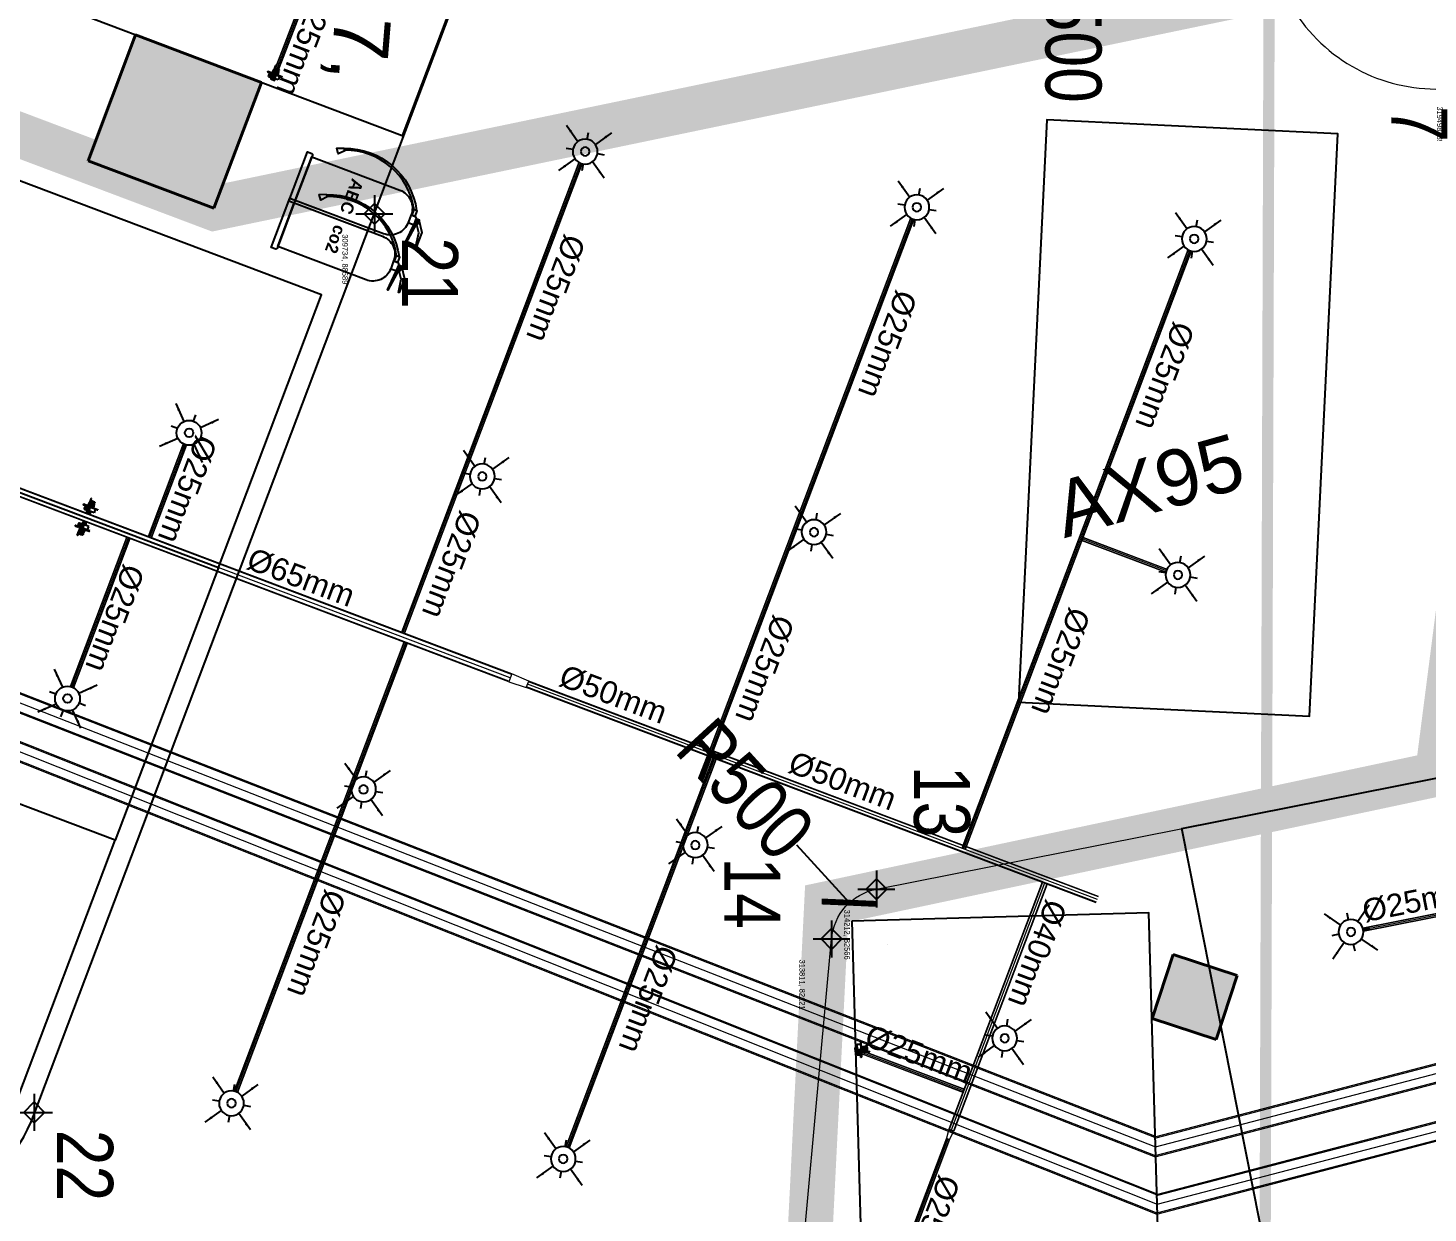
# Model space of a CAD drawing. Header units: inches. Extents: x 257070 to 799932, y -17980 to 269260.
# Drawn here: x 306645 to 319131, y 79677 to 90245 of the extents above; entities that cross this region are included whole.
import ezdxf

# ---------------------------------------------------------------- set-up
doc = ezdxf.new("R2010")
doc.units = ezdxf.units.IN
doc.header["$MEASUREMENT"] = 0
doc.header["$PDMODE"] = 99
doc.header["$PDSIZE"] = 100
doc.linetypes.add('Basement 1floor plan$0$CENTERX2', pattern=[4, 2.5, -0.5, 0.5, -0.5])
doc.layers.add('0-AES-F-HYDRANT PIPE', color=7, linetype='Continuous', lineweight=15, true_color=0xf57247)
for name, color, linetype in [('0-AES-F-SPRINKLER', 10, 'Continuous'), ('0-F-AES-FIRE EXTINGUISHER', 1, 'Continuous'), ('basement-1 r.c.c.$0$DSP_R.C.C.', 1, 'Continuous'), ('basement-1 r.c.c.$0$DSP_R.C.C. HATCH', 253, 'Continuous'), ('basement1_AP$0$A-_ROAD----_E-_-', 2, 'Continuous'), ('DSP_PARKING', 8, 'Continuous'), ('DSP_TREE CO-ORDINATES', 206, 'Continuous'), ('RETAIL', 40, 'Continuous')]:
    doc.layers.add(name, color=color, linetype=linetype)
for name, color, linetype, lineweight in [('0-AES-F-SPRINKLER PIPE', 10, 'Continuous', 15), ('07--DIM-2', 2, 'Continuous', 25), ('E--CONCRETE-4', 4, 'Continuous', 40), ('E--CONCRETE-SHADE', 253, 'Continuous', 20), ('M--TILING-2', 252, 'Continuous', 18)]:
    doc.layers.add(name, color=color, linetype=linetype, lineweight=lineweight)
doc.layers.add('CORE - I', color=7, linetype='Continuous', true_color=0xffa824)
doc.layers.add('CORE -E', color=7, linetype='Continuous', true_color=0x642d8b)
doc.styles.add('CG', font='GOTHICB.TTF')
doc.styles.get("Standard").update_dxf_attribs({"font": 'arial.ttf'})
doc.styles.add('TEXT style 175', font='GOTHIC.TTF')
doc.styles.add('TEXT style 200', font='ARIALN.TTF')
doc.styles.add('TEXT style 75', font='ARIALN.TTF')
doc.dimstyles.new('75', dxfattribs={"dimscale": 1.5, "dimtxt": 200, "dimasz": 113, "dimexe": 113, "dimexo": 0, "dimgap": 25, "dimtad": 0, "dimdec": 0, "dimrnd": 5, "dimzin": 0, "dimdsep": 46, "dimtxsty": 'TEXT style 75', "dimblk": 'ARCHTICK', "dimcen": 0.09, "dimdle": 113, "dimclrd": 8, "dimclre": 8, "dimclrt": 256, "dimadec": 0, "dimazin": 0, "dimtfac": 1, "dimtdec": 0, "dimtofl": 0, "dimtmove": 1, "dimatfit": 3, "dimldrblk": 'OPEN90', "dimfxl": 0, "dimtolj": 1, "dimtzin": 0, "dimarcsym": 0})
doc.dimstyles.new('ISO-25', dxfattribs={"dimtxt": 2.5, "dimasz": 2.5, "dimexe": 1.25, "dimexo": 0.625, "dimtad": 1, "dimtxsty": 'Standard', "dimcen": 2.5, "dimadec": 0, "dimazin": 0, "dimtfac": 1, "dimtmove": 0, "dimatfit": 3, "dimfxl": 1, "dimarcsym": 0})

# ---------------------------------------------------------------- blocks, each defined once
blk = doc.blocks.new('car park sahara')
at = {"layer": 'RETAIL', "color": 8}
blk.add_lwpolyline([(-92316, 1173794), (-89740, 1173441), (-89035, 1178593), (-91611, 1178946)], close=True, dxfattribs=at)
blk = doc.blocks.new('_ArchTick')
at = {"color": 0, "linetype": 'ByBlock', "const_width": 0.15}
blk.add_lwpolyline([(-0.5, -0.5), (0.5, 0.5)], dxfattribs=at)
blk = doc.blocks.new('*D240')
at = {"layer": '07--DIM-2', "color": 251, "lineweight": -2, "ltscale": 1000, "transparency": 16777216}
for p, q in [((313499, 82960), (313971, 82444)), ((314309, 82075), (314309, 82075)), ((314309, 82075), (314309, 82075))]:
    blk.add_line(p, q, dxfattribs=at)
at = {"layer": 'DEFPOINTS', "color": 0, "ltscale": 1000, "transparency": 16777216}
for p in [(313971, 82444, 0), (314309, 82075, 0)]:
    blk.add_point(p, dxfattribs=at)
at = {"layer": '07--DIM-2', "color": 251, "lineweight": -2, "ltscale": 1000, "transparency": 16777216, "xscale": 350, "yscale": 350, "zscale": 350, "rotation": 312.4949739379496}
blk.add_blockref('_ArchTick', (313971, 82444), dxfattribs=at)
at = {"layer": '07--DIM-2', "ltscale": 1000, "transparency": 16777216, "insert": (313044, 83456), "char_height": 500, "attachment_point": 5, "rotation": 312.495, "style": 'TEXT style 75'}
blk.add_mtext('\\A1;R500', dxfattribs=at)
blk = doc.blocks.new('_Open90')
at = {"color": 0, "linetype": 'ByBlock', "lineweight": -2}
for p, q in [((-0.5, 0.5), (0, 0)), ((0, 0), (-1, 0)), ((0, 0), (-0.5, -0.5))]:
    blk.add_line(p, q, dxfattribs=at)
blk = doc.blocks.new('*D242')
at = {"layer": '07--DIM-2', "color": 251, "lineweight": -2, "ltscale": 1000, "transparency": 16777216}
for p, q in [((319206, 91201), (319206, 91201)), ((319206, 91201), (319206, 91201)), ((317149, 90422), (317803, 90670)), ((316799, 90422), (317149, 90422))]:
    blk.add_line(p, q, dxfattribs=at)
at = {"layer": 'DEFPOINTS', "color": 0, "ltscale": 1000, "transparency": 16777216}
for p in [(319206, 91201, 0), (317803, 90670, 0)]:
    blk.add_point(p, dxfattribs=at)
at = {"layer": '07--DIM-2', "color": 251, "lineweight": -2, "ltscale": 1000, "transparency": 16777216, "xscale": 350, "yscale": 350, "zscale": 350, "rotation": 20.73379398765659}
blk.add_blockref('_ArchTick', (317803, 90670), dxfattribs=at)
at = {"layer": '07--DIM-2', "ltscale": 1000, "transparency": 16777216, "insert": (315966, 90422), "char_height": 500, "attachment_point": 5, "rotation": 270, "style": 'TEXT style 75'}
blk.add_mtext('\\A1;R1500', dxfattribs=at)
blk = doc.blocks.new('axa parking')
at = {"layer": 'RETAIL', "color": 8}
blk.add_lwpolyline([(-98837, 1157627), (-96237, 1157627), (-96237, 1162827), (-98837, 1162827)], close=True, dxfattribs=at)
blk = doc.blocks.new('A$C74B46BF2')
at = {"layer": 'basement-1 r.c.c.$0$DSP_R.C.C. HATCH', "ltscale": 3.5}
h = blk.add_hatch(color=8, dxfattribs=at)
h.dxf.hatch_style = 1
h.paths.add_polyline_path([(-20625, 27600), (-21104, 27961), (-21465, 27482), (-20985, 27121)])
at = {"layer": 'basement-1 r.c.c.$0$DSP_R.C.C.', "color": 8, "ltscale": 10}
for p, q in [((-21104, 27961), (-21465, 27482)), ((-20625, 27600), (-21104, 27961)), ((-20985, 27121), (-20625, 27600)), ((-21465, 27482), (-20985, 27121))]:
    blk.add_line(p, q, dxfattribs=at)
blk = doc.blocks.new('*U494')
at = {"layer": 'DSP_TREE CO-ORDINATES', "color": 162}
for p, q in [((0, -329), (0, 329)), ((-329, 0), (329, 0))]:
    blk.add_line(p, q, dxfattribs=at)
at = {"layer": 'DSP_TREE CO-ORDINATES', "color": 162, "ltscale": 3.5}
blk.add_lwpolyline([(-185, 0), (0, 185), (185, 0), (0, -184), (-185, 0)], dxfattribs=at)
at = {"layer": 'DEFPOINTS', "style": 'TEXT style 175'}
blk.add_attdef('CORDINATE', (367, -572), '', height=100, dxfattribs=at)
at = {"layer": 'DSP_TREE CO-ORDINATES', "color": 164, "style": 'TEXT style 200'}
blk.add_attdef('NO.', (361, -1385), '', height=1000, dxfattribs=at)
blk = doc.blocks.new('*U500')
at = {"layer": 'DSP_TREE CO-ORDINATES', "color": 162}
for p, q in [((0, -329), (0, 329)), ((-329, 0), (329, 0))]:
    blk.add_line(p, q, dxfattribs=at)
at = {"layer": 'DSP_TREE CO-ORDINATES', "color": 162, "ltscale": 3.5}
blk.add_lwpolyline([(-185, 0), (0, 185), (185, 0), (0, -184), (-185, 0)], dxfattribs=at)
at = {"layer": 'DEFPOINTS', "style": 'TEXT style 175'}
blk.add_attdef('CORDINATE', (367, -572), '', height=100, dxfattribs=at)
at = {"layer": 'DSP_TREE CO-ORDINATES', "color": 164, "style": 'TEXT style 200'}
blk.add_attdef('NO.', (422, 492), '', height=1000, dxfattribs=at)
blk = doc.blocks.new('*U501')
at = {"layer": 'DSP_TREE CO-ORDINATES', "color": 162}
for p, q in [((0, -329), (0, 329)), ((-329, 0), (329, 0))]:
    blk.add_line(p, q, dxfattribs=at)
at = {"layer": 'DSP_TREE CO-ORDINATES', "color": 162, "ltscale": 3.5}
blk.add_lwpolyline([(-185, 0), (0, 185), (185, 0), (0, -184), (-185, 0)], dxfattribs=at)
at = {"layer": 'DEFPOINTS', "style": 'TEXT style 175'}
blk.add_attdef('CORDINATE', (367, -572), '', height=100, dxfattribs=at)
at = {"layer": 'DSP_TREE CO-ORDINATES', "color": 164, "style": 'TEXT style 200'}
blk.add_attdef('NO.', (310, 407), '', height=1000, dxfattribs=at)
blk = doc.blocks.new('*U461')
at = {"layer": 'DSP_TREE CO-ORDINATES', "color": 162}
for p, q in [((0, -329), (0, 329)), ((-329, 0), (329, 0))]:
    blk.add_line(p, q, dxfattribs=at)
at = {"layer": 'DSP_TREE CO-ORDINATES', "color": 162, "ltscale": 3.5}
blk.add_lwpolyline([(-185, 0), (0, 185), (185, 0), (0, -184), (-185, 0)], dxfattribs=at)
at = {"layer": 'DEFPOINTS', "style": 'TEXT style 175'}
blk.add_attdef('CORDINATE', (367, -572), '', height=100, dxfattribs=at)
at = {"layer": 'DSP_TREE CO-ORDINATES', "color": 164, "style": 'TEXT style 200'}
blk.add_attdef('NO.', (-2199, 670), '', height=1000, dxfattribs=at)
blk = doc.blocks.new('*U462')
at = {"layer": 'DSP_TREE CO-ORDINATES', "color": 162}
for p, q in [((0, -329), (0, 329)), ((-329, 0), (329, 0))]:
    blk.add_line(p, q, dxfattribs=at)
at = {"layer": 'DSP_TREE CO-ORDINATES', "color": 162, "ltscale": 3.5}
blk.add_lwpolyline([(-185, 0), (0, 185), (185, 0), (0, -184), (-185, 0)], dxfattribs=at)
at = {"layer": 'DEFPOINTS', "style": 'TEXT style 175'}
blk.add_attdef('CORDINATE', (367, -572), '', height=100, dxfattribs=at)
at = {"layer": 'DSP_TREE CO-ORDINATES', "color": 164, "style": 'TEXT style 200'}
blk.add_attdef('NO.', (-1456, -1912), '', height=1000, dxfattribs=at)
blk = doc.blocks.new('A$C3CA070F1')
at = {"layer": '0-AES-F-SPRINKLER'}
h = blk.add_hatch(dxfattribs=at)
h.set_pattern_fill('ANSI31', color=3, scale=0.196883, angle=-34.2335, style=0)
h.set_pattern_definition([(100.766483, (49937.1607, 174049.7081), (1.474466316, 0.280375668), [])])
edge = h.paths.add_edge_path()
edge.add_line((-1, 85), (-1, 84))
edge.add_line((-1, 84), (-6, 84))
edge.add_ellipse((-7, 82), major_axis=(-1.42, -0.27), ratio=1, start_angle=257, end_angle=315)
edge.add_line((-8, 83), (-15, 72))
edge.add_ellipse((-12, 70), major_axis=(-4.25, -0.81), ratio=1, start_angle=-45, end_angle=45)
edge.add_line((-14, 66), (14, 47))
edge.add_line((14, 47), (13, 46))
edge.add_line((13, 46), (-15, 65))
edge.add_ellipse((-12, 70), major_axis=(-5.52, -1.05), ratio=1, start_angle=-45, end_angle=45, ccw=False)
edge.add_line((-16, 73), (-9, 84))
edge.add_ellipse((-7, 82), major_axis=(-2.69, -0.51), ratio=1, start_angle=257, end_angle=315, ccw=False)
edge.add_line((-6, 85), (-1, 85))
h = blk.add_hatch(dxfattribs=at)
h.set_pattern_fill('ANSI31', color=3, scale=0.196883, angle=-124.2335, style=0)
h.set_pattern_definition([(190.766483, (49937.1607, 174049.7081), (-0.280375668, 1.474466316), [])])
edge = h.paths.add_edge_path()
edge.add_line((-1, 54), (7, 48))
edge.add_line((7, 48), (8, 49))
edge.add_line((8, 49), (0, 55))
edge.add_ellipse((-2, 52), major_axis=(-0.69, 3.63), ratio=1, start_angle=315, end_angle=405)
edge.add_line((-6, 54), (-14, 41))
edge.add_ellipse((-11, 39), major_axis=(-0.69, 3.63), ratio=1, start_angle=45, end_angle=135)
edge.add_line((-13, 36), (-9, 33))
edge.add_ellipse((-10, 32), major_axis=(-0.27, 1.42), ratio=1, start_angle=225, end_angle=315, ccw=False)
edge.add_line((-9, 31), (-10, 30))
edge.add_line((-10, 30), (-8, 29))
edge.add_line((-8, 29), (-7, 30))
edge.add_ellipse((-10, 32), major_axis=(-3.3, -0.63), ratio=1, start_angle=135, end_angle=225)
edge.add_line((-8, 35), (-12, 38))
edge.add_ellipse((-11, 39), major_axis=(-1.75, -0.33), ratio=1, start_angle=-45, end_angle=45, ccw=False)
edge.add_line((-13, 40), (-4, 53))
edge.add_ellipse((-2, 52), major_axis=(-1.75, -0.33), ratio=1, start_angle=225, end_angle=315, ccw=False)
at = {"layer": '0-AES-F-SPRINKLER', "color": 3}
for p, q in [((-98, 39), (-97, 43)), ((-98, 38), (-98, 39)), ((-98, 39), (-98, 39)), ((-98, 39), (-98, 39)), ((-98, 37), (-98, 38)), ((-98, 38), (-98, 38)), ((-98, 38), (-98, 38)), ((-98, 38), (-98, 38)), ((-98, 38), (-98, 38)), ((-98, 38), (-98, 38)), ((-98, 38), (-98, 38)), ((-98, 38), (-98, 38)), ((-98, 38), (-98, 38)), ((-98, 38), (-98, 38)), ((-96, 37), (-98, 37)), ((-98, 37), (-98, 37)), ((-98, 37), (-98, 37)), ((-98, 37), (-98, 37)), ((-98, 37), (-98, 37)), ((-98, 37), (-98, 37)), ((-98, 37), (-98, 37)), ((-98, 37), (-98, 37)), ((-98, 37), (-98, 37)), ((-98, 37), (-98, 37)), ((-98, 37), (-98, 37)), ((-98, 37), (-98, 37)), ((-98, 37), (-98, 37)), ((-98, 37), (-98, 37)), ((-98, 37), (-98, 37)), ((-98, 37), (-98, 37)), ((-98, 37), (-98, 37)), ((-97, 37), (-98, 37)), ((-98, 37), (-98, 37)), ((-98, 37), (-98, 37)), ((-98, 37), (-98, 37)), ((-98, 37), (-98, 37)), ((-98, 37), (-98, 37)), ((-98, 37), (-98, 37)), ((-98, 37), (-98, 37)), ((-98, 37), (-98, 37)), ((-98, 37), (-98, 37)), ((-98, 37), (-98, 37)), ((-98, 37), (-98, 37)), ((-98, 37), (-98, 37)), ((-98, 37), (-98, 37)), ((-97, 45), (-79, 71)), ((-96, 40), (-97, 40)), ((-97, 40), (-97, 40)), ((-97, 40), (-97, 40)), ((-97, 40), (-97, 39)), ((-97, 39), (-97, 39)), ((-97, 39), (-97, 39)), ((-97, 39), (-97, 39)), ((-97, 39), (-97, 39)), ((-97, 39), (-97, 39)), ((-97, 39), (-97, 39)), ((-97, 39), (-97, 39)), ((-97, 39), (-97, 38)), ((-97, 38), (-97, 38)), ((-97, 38), (-97, 38)), ((-97, 38), (-97, 38)), ((-97, 38), (-97, 38)), ((-97, 38), (-97, 38)), ((-97, 38), (-97, 38)), ((-97, 38), (-97, 38)), ((-97, 38), (-97, 38)), ((-97, 38), (-97, 38)), ((-97, 38), (-97, 38)), ((-97, 38), (-97, 37)), ((-97, 37), (-97, 37)), ((-97, 37), (-97, 37)), ((-97, 37), (-97, 37)), ((-95, 46), (-96, 42)), ((-96, 42), (-96, 42)), ((-96, 42), (-96, 41)), ((-96, 41), (-96, 41)), ((-96, 41), (-96, 41)), ((-96, 41), (-96, 41)), ((-96, 41), (-96, 41)), ((-96, 41), (-96, 41)), ((-96, 41), (-96, 41)), ((-96, 41), (-96, 41)), ((-96, 41), (-96, 41)), ((-96, 41), (-96, 40)), ((-96, 40), (-96, 40)), ((-96, 40), (-96, 40)), ((-96, 40), (-96, 40)), ((-96, 40), (-96, 40)), ((-95, 37), (-96, 37)), ((-96, 37), (-96, 37)), ((-96, 37), (-96, 37)), ((-96, 37), (-96, 37)), ((-96, 37), (-96, 37)), ((-94, 38), (-95, 38)), ((-95, 38), (-95, 38)), ((-95, 38), (-95, 38)), ((-95, 38), (-95, 38)), ((-95, 38), (-95, 38)), ((-95, 38), (-95, 38)), ((-95, 38), (-95, 38)), ((-95, 38), (-95, 38)), ((-95, 38), (-95, 38)), ((-95, 38), (-95, 37)), ((-95, 37), (-95, 37)), ((-95, 37), (-95, 37)), ((-95, 37), (-95, 37)), ((-95, 37), (-95, 37)), ((-95, 37), (-95, 37)), ((-95, 37), (-95, 37)), ((-95, 37), (-95, 37)), ((-95, 37), (-95, 37)), ((-95, 37), (-95, 37)), ((-95, 37), (-95, 37)), ((-95, 37), (-95, 37)), ((-95, 37), (-95, 37)), ((-95, 37), (-95, 37)), ((-95, 37), (-95, 37)), ((-95, 37), (-95, 37)), ((-95, 37), (-95, 37)), ((-94, 88), (-93, 90)), ((-72, 73), (-94, 88)), ((-94, 43), (-94, 48)), ((-93, 43), (-94, 43)), ((-94, 43), (-94, 43)), ((-94, 43), (-94, 43)), ((-94, 43), (-94, 43)), ((-94, 43), (-94, 43)), ((-94, 43), (-94, 41)), ((-94, 43), (-94, 43)), ((-94, 43), (-94, 43)), ((-94, 43), (-94, 43)), ((-94, 43), (-94, 43)), ((-94, 43), (-94, 43)), ((-94, 43), (-94, 43)), ((-94, 43), (-94, 43)), ((-94, 43), (-94, 43)), ((-94, 43), (-94, 43)), ((-94, 43), (-94, 43)), ((-94, 43), (-94, 43)), ((-94, 41), (-94, 41)), ((-94, 41), (-94, 41)), ((-94, 41), (-94, 41)), ((-94, 41), (-94, 41)), ((-94, 41), (-94, 41)), ((-94, 41), (-94, 41)), ((-94, 41), (-94, 41)), ((-94, 41), (-94, 40)), ((-94, 40), (-94, 40)), ((-94, 40), (-94, 40)), ((-94, 40), (-94, 40)), ((-94, 40), (-94, 40)), ((-94, 40), (-94, 40)), ((-94, 40), (-94, 40)), ((-94, 40), (-94, 40)), ((-94, 40), (-94, 39)), ((-94, 39), (-94, 39)), ((-94, 39), (-94, 39)), ((-94, 39), (-94, 39)), ((-94, 39), (-94, 39)), ((-94, 39), (-94, 39)), ((-94, 39), (-94, 39)), ((-94, 39), (-94, 39)), ((-94, 39), (-94, 38)), ((-93, 90), (-59, 67)), ((-93, 47), (-93, 49)), ((-91, 47), (-93, 43)), ((-93, 46), (-93, 47)), ((-92, 46), (-93, 46)), ((-93, 46), (-93, 46)), ((-93, 46), (-93, 46)), ((-93, 46), (-93, 46)), ((-93, 46), (-93, 46)), ((-93, 46), (-93, 46)), ((-93, 46), (-93, 46)), ((-93, 46), (-93, 46)), ((-93, 46), (-93, 46)), ((-93, 46), (-93, 46)), ((-93, 46), (-93, 46)), ((-93, 46), (-93, 46)), ((-93, 46), (-93, 46)), ((-93, 46), (-93, 46)), ((-93, 46), (-93, 46)), ((-93, 46), (-93, 46)), ((-93, 46), (-93, 46)), ((-93, 46), (-93, 46)), ((-93, 46), (-93, 46)), ((-93, 46), (-93, 46)), ((-91, 42), (-93, 43)), ((-93, 43), (-93, 43)), ((-93, 43), (-93, 43)), ((-93, 43), (-93, 43)), ((-93, 43), (-93, 43)), ((-93, 43), (-93, 43)), ((-93, 43), (-93, 43)), ((-93, 43), (-93, 43)), ((-93, 43), (-93, 43)), ((-93, 43), (-93, 43)), ((-93, 43), (-93, 43)), ((-93, 43), (-93, 43)), ((-93, 43), (-93, 43)), ((-93, 43), (-93, 43)), ((-93, 43), (-93, 43)), ((-93, 43), (-93, 43)), ((-93, 43), (-93, 43)), ((-93, 43), (-93, 43)), ((-93, 43), (-93, 43)), ((-93, 43), (-93, 43)), ((-93, 43), (-93, 43)), ((-93, 43), (-93, 43)), ((-93, 43), (-93, 43)), ((-85, 66), (-92, 55)), ((-90, 50), (-92, 46)), ((-92, 46), (-92, 46)), ((-92, 46), (-92, 46)), ((-92, 46), (-92, 46)), ((-92, 46), (-92, 46)), ((-92, 46), (-92, 46)), ((-90, 47), (-91, 47)), ((-90, 43), (-91, 42)), ((-91, 42), (-91, 42)), ((-91, 42), (-91, 42)), ((-91, 42), (-91, 42)), ((-91, 42), (-91, 42)), ((-91, 42), (-91, 42)), ((-91, 42), (-91, 42)), ((-91, 42), (-91, 42)), ((-91, 42), (-91, 42)), ((-91, 42), (-91, 42)), ((-91, 42), (-91, 42)), ((-91, 42), (-91, 42)), ((-91, 42), (-91, 42)), ((-91, 42), (-91, 42)), ((-91, 42), (-91, 42)), ((-91, 42), (-91, 42)), ((-88, 57), (-90, 49)), ((-89, 54), (-90, 51)), ((-90, 50), (-90, 50)), ((-88, 47), (-90, 43)), ((-90, 47), (-88, 47)), ((-90, 43), (-90, 43)), ((-90, 43), (-90, 43)), ((-90, 43), (-90, 43)), ((-89, 55), (-89, 55)), ((-88, 46), (-88, 47)), ((-87, 59), (-87, 59)), ((-87, 59), (-87, 59)), ((-86, 57), (-87, 49)), ((-87, 49), (-83, 28)), ((-85, 58), (-85, 58)), ((-77, 43), (-85, 49)), ((-83, 28), (-60, 9)), ((-77, 70), (-82, 63)), ((-80, 66), (-82, 67)), ((-45, 31), (-81, -23)), ((-78, 63), (-80, 65)), ((-79, 71), (-77, 70)), ((-71, 26), (-79, 31)), ((-57, 13), (-79, 28)), ((-70, 64), (-78, 63)), ((-78, -29), (-40, 27)), ((-69, 55), (-75, 59)), ((-66, 54), (-74, 42)), ((-74, 42), (-71, 26)), ((-73, 44), (-71, 43)), ((-69, 47), (-72, 43)), ((-71, 43), (-70, 43)), ((-71, 26), (-55, 15)), ((-70, 43), (-66, 49)), ((-66, 50), (-68, 52)), ((-61, 65), (-67, 69)), ((-62, 66), (-67, 65)), ((-50, 57), (-66, 54)), ((-66, 49), (-66, 50)), ((-47, 28), (-63, 40)), ((-59, 67), (-61, 65)), ((-57, 67), (-60, 66)), ((-60, 44), (-42, 32)), ((-50, 57), (-58, 62)), ((-19, 46), (-57, 67)), ((-17, 37), (-55, 63)), ((-29, 42), (-50, 57)), ((-13, 9), (-45, 31)), ((-36, 42), (-44, 30)), ((-43, 33), (-35, 46)), ((-39, -30), (-13, 9)), ((-37, 25), (-28, 38)), ((-35, 41), (-36, 42)), ((-32, 32), (-35, 39)), ((-30, 52), (-16, 73)), ((-29, 20), (-17, 37)), ((-28, 38), (-26, 40)), ((-21, 32), (-28, 37)), ((-23, 16), (-12, 33)), ((-1, 26), (-23, -9)), ((-22, 15), (-12, 31)), ((-9, 32), (-21, 14)), ((2, 24), (-20, -11)), ((-20, -8), (-1, 22)), ((-17, 37), (-19, 46)), ((-19, 13), (-10, 29)), ((-7, 30), (-18, 12)), ((-17, 37), (-17, 37)), ((4, 22), (-17, -13)), ((-17, -10), (1, 20)), ((-16, 73), (-9, 84)), ((-16, 11), (-7, 27)), ((-8, 83), (-15, 72)), ((13, 46), (-15, 65)), ((-4, 28), (-15, 10)), ((-1, 84), (-14, 66)), ((-14, 66), (14, 47)), ((-6, 54), (-14, 41)), ((-12, 33), (-14, 33)), ((-14, -15), (7, 20)), ((-14, -12), (4, 18)), ((-13, 40), (-4, 53)), ((-13, 36), (-9, 33)), ((-13, 9), (-4, 24)), ((-2, 34), (-12, 41)), ((-8, 35), (-12, 38)), ((-12, 31), (-12, 33)), ((-9, 32), (-12, 31)), ((7, 16), (-11, -13)), ((-10, 29), (-9, 32)), ((-9, 31), (-10, 30)), ((-7, 30), (-10, 29)), ((-10, 30), (-8, 29)), ((9, 17), (-10, -14)), ((-9, -13), (9, 13)), ((-8, 29), (-7, 30)), ((8, 49), (-7, 27)), ((-7, 27), (-7, 30)), ((-4, 28), (-7, 27)), ((-6, 85), (-1, 85)), ((-1, 84), (-6, 84)), ((5, 44), (-5, 51)), ((-4, 24), (-4, 28)), ((-1, 26), (-4, 24)), ((-1, 85), (-1, 84)), ((-1, 54), (7, 48)), ((13, 46), (-1, 25)), ((-1, 22), (-1, 26)), ((2, 24), (-1, 22)), ((8, 49), (0, 55)), ((1, 20), (2, 24)), ((4, 22), (1, 20)), ((4, 18), (4, 22)), ((7, 20), (4, 18)), ((7, 48), (8, 49)), ((7, 16), (7, 20)), ((9, 17), (7, 16)), ((9, 15), (9, 17)), ((14, 47), (13, 46)), ((-82, -25), (-80, -30)), ((-80, -30), (-78, -29)), ((-66, -11), (-39, -30)), ((-23, -7), (-23, -9)), ((-23, -9), (-20, -8)), ((-20, -8), (-20, -11)), ((-20, -11), (-17, -10)), ((-17, -10), (-17, -13)), ((-17, -13), (-14, -12)), ((-14, -12), (-14, -15)), ((-14, -15), (-11, -13)), ((-11, -13), (-11, -14)), ((-11, -14), (-11, -14))]:
    blk.add_line(p, q, dxfattribs=at)
for centre, major_axis, start_param, end_param in [((-95, 43), (-0.41, 2.13), 0.784914, 1.034983), ((-95, 43), (-2.74, -0.52), -0.560204, -0.324923), ((-93, 46), (-0.51, 2.68), 0.787914, 1.247507), ((-93, 48), (-1.75, -0.33), -0.775969, -0.160442), ((-91, 54), (-0.29, 1.52), 0.785398, 2.356194), ((-92, 49), (-0.33, 1.74), 0.791774, 1.412986), ((-89, 55), (-0.103, 0.54), 0.916881, 1.969618), ((-93, 51), (-3.09, -0.59), 2.526084, 2.789089), ((-95, 50), (-5.72, -1.09), 2.374727, 2.798549), ((-91, 55), (-0.33, 1.74), 4.197625, 4.773282), ((-84, 57), (-3.79, -0.72), -0.784768, -0.363877), ((-93, 50), (-5.72, -1.09), 2.377207, 2.798549), ((-80, 54), (-1.57, 8.26), 0.010205, 0.785398), ((-84, 56), (-0.35, 1.85), 0.785501, 1.132999), ((-83, 65), (-1.52, -0.29), 3.926991, 5.497787), ((-80, 54), (-5.9, -1.12), 4.155645, 5.497787), ((-80, 54), (-8.26, -1.57), 4.155621, 4.722594), ((-75, 68), (-8.26, -1.57), 1.014052, 3.151797), ((-75, 63), (-2.79, -0.53), -0.113999, 0.093951), ((-75, 68), (-1.12, 5.9), 2.584882, 5.497787), ((-75, 46), (-0.53, 2.79), 2.356194, 3.926991), ((-75, 68), (-1.57, 8.26), 4.722594, 5.497787), ((-70, 53), (-2.79, -0.53), 2.356194, 3.926991), ((-65, 44), (-3.72, -0.71), -0.403281, 1.321745), ((-65, 44), (-0.71, 3.72), 4.96144, 6.686466), ((-65, 37), (-0.56, 2.96), 5.497794, 6.034125), ((-59, 47), (-2.96, -0.56), 0.24906, 0.785391), ((-60, 60), (-2.83, -0.54), 3.926991, 4.712389), ((-33, 40), (-0.45, 2.36), 0.803442, 1.867502), ((-30, 39), (-2.79, -0.53), 2.356194, 3.926991), ((-24, 39), (-0.53, 2.79), 5.497787, 7.068583), ((-12, 70), (-5.52, -1.05), -0.785398, 0.785398), ((-15, 35), (-0.54, 2.83), 0.785398, 3.403392), ((-12, 70), (-4.25, -0.81), -0.785398, 0.785398), ((-11, 39), (-0.69, 3.63), 0.785398, 2.356194), ((-11, 39), (-1.75, -0.33), -0.785398, 0.785398), ((-7, 82), (-2.69, -0.51), 4.485496, 5.497787), ((-10, 32), (-0.27, 1.42), 3.926991, 5.497787), ((-7, 82), (-1.42, -0.27), 4.485496, 5.497787), ((-10, 32), (-3.3, -0.63), 2.356194, 3.926991), ((-2, 52), (-0.69, 3.63), 5.497787, 7.068583), ((-2, 52), (-1.75, -0.33), 3.926991, 5.497787), ((6, 14), (-0.54, 2.83), 3.926991, 4.712389), ((-79, -24), (-0.51, 2.69), 0.785398, 1.797689), ((-11, -11), (-2.83, -0.54), 1.570796, 2.356194)]:
    blk.add_ellipse(centre, major_axis=major_axis, ratio=1, start_param=start_param, end_param=end_param, dxfattribs=at)
at = {"layer": '0-AES-F-SPRINKLER', "color": 3, "extrusion": (0, 0, -1)}
for centre, major_axis, start_param, end_param in [((-86, 47), (-0.53, 2.79), -0.113999, 0.785398), ((-77, 34), (-0.54, 2.83), 3.926991, 4.712389)]:
    blk.add_ellipse(centre, major_axis=major_axis, ratio=1, start_param=start_param, end_param=end_param, dxfattribs=at)
blk = doc.blocks.new('A$C38B57D14')
at = {"color": 1}
for points in [[(331, 896.2), (325.1, 903.8), (325.1, 915.6), (402.4, 967.6), (507.6, 967.6), (508.4, 961.7), (412.4, 947.3), (356.4, 908.4), (344.9, 896.2), (331, 896.2)], [(356.4, 908.4), (518.9, 886.4), (518.2, 881.3), (344.9, 896.2)]]:
    blk.add_lwpolyline(points, dxfattribs=at)
for points in [[(325.1, 896.2), (356.4, 896.2), (356.4, 920.5), (325.1, 920.5)], [(311.4, 882.4), (269.9, 882.4), (269.9, 855.8), (311.4, 855.8)], [(34.7, 235), (51.3, 246.7), (89, 211), (54.8, 187.1)]]:
    blk.add_lwpolyline(points, close=True, dxfattribs=at)
blk.add_lwpolyline([(269.9, 858.3, 0.380099), (48.4, 244.6), (37.2, 236.7, -0.385151), (269.9, 876.8)], format="xyb", dxfattribs=at)
for points in [[(311.4, 851.3), (370.1, 851.3, -0.414214), (507.3, 714.2), (507.3, 41.9), (174.3, 41.9), (174.3, 714.2, -0.414214)], [(311.4, 851.3), (370.1, 851.3), (370.1, 882.4, 0.414214), (356.4, 896.2), (325.1, 896.2, 0.414214), (311.4, 882.4)], [(161, 41.9), (520.6, 41.9, -0.414214), (528.6, 33.8), (528.6, 0), (152.9, 0), (152.9, 33.8, -0.414214)]]:
    blk.add_lwpolyline(points, format="xyb", close=True, dxfattribs=at)
blk.add_circle((340.8, 908.4), 7.79, dxfattribs=at)
at = {"color": 7, "style": 'CG'}
blk.add_text('ABC', height=88.5, dxfattribs=at).set_placement((211.4, 364.3))
blk = doc.blocks.new('A$C1C2B0A82')
at = {"color": 1}
for points in [[(414, 1120), (407, 1130), (407, 1145), (503, 1209), (635, 1209), (636, 1202), (516, 1184), (446, 1135), (431, 1120), (414, 1120)], [(446, 1135), (649, 1108), (648, 1102), (431, 1120)]]:
    blk.add_lwpolyline(points, dxfattribs=at)
for points in [[(407, 1120), (446, 1120), (446, 1151), (407, 1151)], [(389, 1103), (338, 1103), (338, 1070), (389, 1070)], [(44, 294), (64, 308), (111, 264), (69, 234)]]:
    blk.add_lwpolyline(points, close=True, dxfattribs=at)
blk.add_lwpolyline([(338, 1073, 0.380099), (61, 306), (47, 296, -0.385151), (338, 1096)], format="xyb", dxfattribs=at)
for points in [[(389, 1064), (463, 1064, -0.414214), (634, 893), (634, 52), (218, 52), (218, 893, -0.414214)], [(389, 1064), (463, 1064), (463, 1103, 0.414214), (446, 1120), (407, 1120, 0.414214), (389, 1103)], [(201, 52), (651, 52, -0.414214), (661, 42), (661, 0), (191, 0), (191, 42, -0.414214)]]:
    blk.add_lwpolyline(points, format="xyb", close=True, dxfattribs=at)
blk.add_circle((426, 1135), 9.74, dxfattribs=at)
at = {"color": 7, "style": 'CG'}
blk.add_text('co2', height=110.6, dxfattribs=at).set_placement((264, 455))
blk = doc.blocks.new('*U603')
at = {"layer": '0-AES-F-SPRINKLER'}
for p, q in [((171672, 56809), (171672, 56871)), ((171562, 56699), (171500, 56699)), ((171783, 56699), (171845, 56699)), ((171672, 56588), (171672, 56526))]:
    blk.add_line(p, q, dxfattribs=at)
for radius in [111, 37.8]:
    blk.add_circle((171672, 56699), radius, dxfattribs=at)
at = {"layer": '0-AES-F-SPRINKLER PIPE'}
for points, override in [([(171468, 56903), (171594, 56777)], {"dimasz": 70, "dimtad": 0, "dimfxl": 13, "dimarcsym": 1}), ([(171877, 56903), (171751, 56777)], {"dimasz": 70, "dimtad": 0, "dimfxl": 13, "dimarcsym": 1}), ([(171468, 56494), (171594, 56620)], {"dimasz": 70, "dimtad": 0, "dimfxl": 13, "dimarcsym": 1}), ([(171877, 56494), (171751, 56620)], {"dimasz": 70, "dimgap": 0.625, "dimtad": 0, "dimfxl": 13, "dimarcsym": 1})]:
    blk.add_leader(points, dimstyle='ISO-25', override=override, dxfattribs=at)

msp = doc.modelspace()

# ---------------------------------------------------------------- hatches: boundary and pattern name
at = {"layer": 'E--CONCRETE-SHADE', "ltscale": 3.5}
h = msp.add_hatch(color=8, dxfattribs=at)
h.dxf.hatch_style = 1
h.paths.add_polyline_path([(308727.2, 89759.9), (307604.7, 90184.1), (307180.5, 89061.6), (308303, 88637.4)])
h = msp.add_hatch(color=8, dxfattribs=at)
h.dxf.hatch_style = 1
h.paths.add_polyline_path([(317243, 81225.2), (317428.8, 81795.7), (316858.2, 81981.5), (316672.5, 81411)])

# ---------------------------------------------------------------- linework, layer by layer
at = {"layer": '0-AES-F-HYDRANT PIPE', "ltscale": 1000, "elevation": 0}
for points in [[(294384.1, 89070.6), (316707.2, 80347), (330231.7, 83879.5), (345455.4, 89336.5), (346139.8, 87248.9), (345573.3, 87005.5)], [(294387.5, 89080), (316707.8, 80357.5), (330228.8, 83889), (345461.7, 89349.3), (346152.1, 87243.3), (345577.2, 86996.3)], [(294358.5, 88999.8), (316702.6, 80268), (330254, 83807.5), (345408, 89239.5), (346046.8, 87290.8), (345543.6, 87074.7)], [(294329.5, 88919.6), (316697.3, 80178.5), (330279.2, 83726), (345354.3, 89129.7), (345941.5, 87338.4), (345509.9, 87153)], [(294332.9, 88929), (316697.9, 80189), (330276.3, 83735.5), (345360.6, 89142.5), (345953.8, 87332.8), (345513.9, 87143.8)]]:
    msp.add_lwpolyline(points, dxfattribs=at)
at = {"layer": '0-AES-F-SPRINKLER', "color": 7, "const_width": 100, "elevation": 0}
for points in [[(356607.5, 78193.9), (356438.2, 71883.8), (345953.6, 68179.4), (332024.7, 62667.8), (330604.2, 67058.4), (321899.6, 64138.4), (317671.9, 77137.1), (317715.9, 91029.5), (324246.5, 117779.9), (364035.7, 109784.7), (363210.3, 79337.2), (363210.3, 79337.2)], [(321656.3, 107312.1), (317715.9, 91029.5), (317671.9, 77137.1), (320194.8, 69380), (277183.8, 53136.7), (281575.8, 117011.5)]]:
    msp.add_lwpolyline(points, close=True, dxfattribs=at)
at = {"layer": '0-AES-F-SPRINKLER PIPE', "ltscale": 1000, "elevation": 0}
for points in [[(289695.4, 192040.5), (289492.7, 189366), (300852.7, 184162.4), (297592.4, 166572.7), (301217, 141509.9), (303053.8, 130527.9), (301502.8, 115884.4), (296279.7, 97779.6), (293101.2, 89214.1, 0.2926298), (293186.4, 89022.5), (316711.7, 79666.6), (330293.5, 83212.7), (345003.4, 88448.1), (345549.8, 86789.5)], [(289705.3, 192039.7), (289503.2, 189372.1), (300863.9, 184168.2), (297602.5, 166572.5), (301226.9, 141511.4), (303063.8, 130528.2), (301512.6, 115882.5), (296289.2, 97776.5), (293113.9, 89219.8, 0.2906855), (293199.1, 89028.2), (316712.4, 79677.1), (330290.6, 83222.2), (345009.7, 88461), (345559.3, 86792.7)], [(289779.5, 192034.1), (289581.3, 189418.2), (300948.2, 184211.4), (297678.5, 166571), (301301, 141523), (303139.5, 130530.5), (301586.5, 115868), (296360.5, 97753), (293209.8, 89262.4, 0.4074396), (293295, 89070.8), (316717.2, 79755.9), (330268.5, 83294), (345056.9, 88557.4), (345630.5, 86816.1)], [(289853.6, 192028.5), (289659.3, 189464.2), (301032.5, 184254.6), (297754.5, 166569.5), (301375.1, 141534.6), (303215.2, 130532.8), (301660.4, 115853.5), (296431.8, 97729.5), (293305.6, 89305, 0.4074396), (293390.8, 89113.4), (316722.1, 79834.7), (330246.4, 83365.8), (345104.1, 88653.9), (345701.8, 86839.6)], [(289863.6, 192027.7), (289669.8, 189470.4), (301043.8, 184260.4), (297764.6, 166569.3), (301385, 141536.1), (303225.2, 130533.1), (301670.2, 115851.6), (296441.3, 97726.4), (293318.4, 89310.7, 0.4074396), (293403.6, 89119.1), (316722.8, 79845.2), (330243.5, 83375.3), (345110.4, 88666.7), (345711.3, 86842.7)]]:
    msp.add_lwpolyline(points, format="xyb", dxfattribs=at)
for points in [[(308813.9, 89789.5), (309160.3, 90685.7)], [(308816.7, 89788.4), (309163.1, 90684.6)], [(308828.3, 89783.9), (309174.8, 90680.1)], [(308840, 89779.4), (309186.4, 90675.6)], [(308842.8, 89778.3), (309189.2, 90674.5)], [(310946.3, 84450.2), (295792.5, 90174.4)], [(310957.7, 84480.6), (295804, 90204.8)], [(310959.9, 84486.3), (295806.1, 90210.4)], [(310932.6, 84414.2), (295778.9, 90138.4)], [(310934.8, 84419.8), (295781, 90144)], [(311557.9, 89047.7), (309975.3, 84858.2)], [(311560.5, 89046.2), (309978.1, 84857.1)], [(311571.8, 89040.7), (309989.8, 84852.7)], [(311583.6, 89036.5), (310001.5, 84848.3)], [(311586.5, 89035.6), (310004.3, 84847.2)], [(314516.5, 88550.7), (312725.7, 83810.1)], [(314519.1, 88549.2), (312728.5, 83809.1)], [(314530.4, 88543.7), (312740.2, 83804.7)], [(314542.1, 88539.5), (312751.9, 83800.2)], [(314545, 88538.7), (312754.7, 83799.2)], [(316990, 88268.4), (314973.2, 82929.1)], [(316992.7, 88266.9), (314976, 82928.1)], [(317003.9, 88261.3), (314987.7, 82923.6)], [(317015.7, 88257.1), (314999.4, 82919.2)], [(317018.6, 88256.3), (315002.2, 82918.2)], [(308028.8, 86536.8), (307716.9, 85711.2)], [(308031.5, 86535.4), (307719.7, 85710.2)], [(308042.9, 86530.4), (307731.4, 85705.8)], [(308054.8, 86526.6), (307743.1, 85701.4)], [(308057.8, 86525.9), (307745.9, 85700.3)], [(307524.3, 85701.7), (307022.2, 84372.4)], [(307527.1, 85700.6), (307025.1, 84371.7)], [(307538.8, 85696.2), (307037, 84368)], [(307550.5, 85691.8), (307048.5, 84362.9)], [(307553.3, 85690.8), (307051.2, 84361.5)], [(316043.4, 85674.6), (316793.5, 85391.3)], [(316044.5, 85677.4), (316794.2, 85394.2)], [(316048.9, 85689.1), (316798, 85406.2)], [(316053.3, 85700.8), (316803.1, 85417.6)], [(316054.4, 85703.6), (316804.5, 85420.3)], [(309997.4, 84767.5), (308484.8, 80763.3)], [(310000.2, 84766.5), (308487.8, 80762.6)], [(310011.9, 84762), (308499.7, 80758.9)], [(310023.6, 84757.6), (308511.1, 80753.8)], [(310026.4, 84756.6), (308513.8, 80752.4)], [(316191.5, 82495.6), (311108.9, 84415.5)], [(316193.2, 82500.3), (311110.7, 84420.2)], [(316172, 82444.2), (311089.5, 84364.1)], [(316173.8, 82448.9), (311091.2, 84368.8)], [(316182.6, 82472.3), (311100.1, 84392.1)], [(312753.8, 83735.4), (311443.4, 80266.3)], [(312756.6, 83734.3), (311446.3, 80265.6)], [(312768.3, 83729.9), (311458.3, 80261.9)], [(312780, 83725.5), (311469.7, 80256.8)], [(312782.8, 83724.4), (311472.4, 80255.4)], [(315689.4, 82626.5), (314857.3, 80423.8)], [(315693.1, 82625.1), (314861.1, 80422.4)], [(315711.8, 82618), (314879.8, 80415.3)], [(315730.6, 82611), (314898.5, 80408.2)], [(315734.3, 82609.5), (314902.2, 80406.8)], [(318549.1, 82219.6), (319693.1, 82446.4)], [(318550.1, 82216.8), (319693.7, 82443.4)], [(318553.2, 82204.7), (319696.1, 82431.2)], [(318555, 82192.3), (319698.6, 82418.9)], [(318555.2, 82189.2), (319699.2, 82416)], [(314018.3, 81118.6), (314990.2, 80751.4)], [(314019.4, 81121.4), (314991.3, 80754.2)], [(314023.8, 81133.1), (314995.7, 80765.9)], [(314028.2, 81144.7), (315000.1, 80777.6)], [(314029.3, 81147.6), (315001.1, 80780.4)], [(314836, 80343.3), (314090.2, 78368.9)], [(314838.8, 80342.3), (314093, 78367.9)], [(314850.5, 80337.8), (314104.7, 78363.5)], [(314862.2, 80333.4), (314116.4, 78359)], [(314865, 80332.4), (314119.2, 78358)]]:
    msp.add_lwpolyline(points, dxfattribs=at)
for points in [[(310959.9, 84486.3), (310932.6, 84414.2), (311089.5, 84364.1), (311110.7, 84420.2)], [(314902.2, 80406.8), (314857.3, 80423.8), (314836, 80343.3), (314865, 80332.4)]]:
    msp.add_lwpolyline(points, close=True, dxfattribs=at)
at = {"layer": 'basement1_AP$0$A-_ROAD----_E-_-', "color": 8}
msp.add_arc((193977, 135230.6, 0), 114416.3, 335.508256, 356.08014, dxfattribs=at)
at = {"layer": 'CORE - I', "color": 8, "ltscale": 25, "elevation": 0}
msp.add_lwpolyline([(313993.8, 82278.9), (314142.9, 77081), (316791.8, 77157), (316642.7, 82354.9)], close=True, dxfattribs=at)
at = {"layer": 'DSP_PARKING', "color": 8}
msp.add_line((306700.7, 80558.1, 0), (314947.1, 102389, 0), dxfattribs=at)
msp.add_arc((305297.5, 81088.2, 0), 1500, 252.20393, 339.30643, dxfattribs=at)
at = {"layer": 'E--CONCRETE-4', "color": 8, "ltscale": 10}
for p, q in [((307604.7, 90184.1, 0), (307180.5, 89061.6, 0)), ((308727.2, 89759.9, 0), (307604.7, 90184.1, 0)), ((308303, 88637.4, 0), (308727.2, 89759.9, 0)), ((307180.5, 89061.6, 0), (308303, 88637.4, 0)), ((316858.2, 81981.5, 0), (316672.5, 81411, 0)), ((317428.8, 81795.7, 0), (316858.2, 81981.5, 0)), ((317243, 81225.2, 0), (317428.8, 81795.7, 0)), ((316672.5, 81411, 0), (317243, 81225.2, 0))]:
    msp.add_line(p, q, dxfattribs=at)
at = {"layer": 'M--TILING-2', "color": 8, "linetype": 'Basement 1floor plan$0$CENTERX2', "ltscale": 1000, "const_width": 400, "elevation": 0}
msp.add_lwpolyline([(362913.5, 78945.2), (356607.5, 78193.9), (356438.2, 72048.3), (343669.7, 67336.7), (342600.9, 73096.2), (342087.7, 75861.7), (341941.8, 76287.4), (341917.2, 76359.2), (332268.4, 73048.3), (329845.4, 72318.4), (330647.8, 66756.1), (307375.3, 58777.1), (306624.2, 64255), (304158.1, 63408.2), (297379.9, 61087.4), (297421.1, 71567), (313496.8, 77026.1), (313768.1, 82434.7), (332643.3, 86444.5), (338945.2, 87865.2), (350086.4, 91684.8, -0.0291146), (350643, 101934, -0.0244026)], format="xyb", dxfattribs=at)
msp.add_lwpolyline([(319215.6, 83592), (319548.3, 86175.4), (320364.2, 91145.7), (308303, 88637.4), (290285.3, 95433.4)], dxfattribs=at)
at = {"layer": 'M--TILING-2', "color": 8, "elevation": 0}
msp.add_lwpolyline([(308334.1, 75171.6), (312092.1, 76431.8, 0.3026179), (313451.1, 78184.5), (313811.3, 82120.7, -0.3324689), (314212.1, 82565.6), (331744.2, 86040.2, -0.4411032), (332933.2, 85163.8, 0.0037706), (333087.4, 83795.5)], format="xyb", dxfattribs=at)
at = {"layer": 'M--TILING-2', "color": 8}
msp.add_arc((319206.1, 91201.2, 0), 1500, 160.63586, 281.20987, dxfattribs=at)
at = {"layer": 'RETAIL', "color": 8, "elevation": 0}
msp.add_lwpolyline([(320497.7, 78510.2), (317947.3, 78004.7), (316936.4, 83105.5), (319486.8, 83611)], close=True, dxfattribs=at)

# ---------------------------------------------------------------- block references
at = {"color": 8, "rotation": 288.9241474647687}
msp.add_blockref('A$C74B46BF2', (297823.3, 52764.2, 0), dxfattribs=at)
at = {"color": 51, "extrusion": (8.76574e-06, -3.31308e-06, 1), "rotation": 249.2955065818576}
msp.add_blockref('A$C1C2B0A82', (309048.8, 88907.4, 2.4), dxfattribs=at)
at = {"layer": '0-AES-F-SPRINKLER', "ltscale": 1000, "xscale": -1, "rotation": 35.07291621298047}
for p in [(308828.3, 89783.9, 0), (307185, 85924.5, 0)]:
    msp.add_blockref('A$C3CA070F1', p, dxfattribs=at)
at = {"layer": '0-AES-F-SPRINKLER', "color": 7, "xscale": -1}
for p, rotation in [((395969, 249050.7, 0), 80.4645216729874), ((398927.5, 248553.7, 0), 80.4645216729874), ((401401.1, 248271.3, 0), 80.4645216729874), ((395051.3, 246153.5, 0), 80.4645216729874), ((398009.9, 245656.5, 0), 80.4645216729874), ((401255.8, 245274.9, 0), 80.4645216729874), ((393992.5, 243362.3, 0), 80.4645216729874), ((396951.1, 242865.4, 0), 80.4645216729874), ((340687.6, 261602.7, 0), 101.2098694776947), ((399710.7, 241141.9, 0), 80.4645216729874), ((392814.6, 240563, 0), 80.4645216729874), ((395773.2, 240066, 0), 80.4645216729874)]:
    msp.add_blockref('*U603', p, dxfattribs=dict(at, rotation=rotation))
at = {"layer": '0-AES-F-SPRINKLER', "color": 7, "rotation": 339.306433233698}
for p in [(127449.8, 94257.4, 0), (126365.6, 91887.6, 0)]:
    msp.add_blockref('*U603', p, dxfattribs=at)
at = {"layer": '0-AES-F-SPRINKLER', "ltscale": 1000}
for p, rotation in [((307149.7, 85830.9, 0), 103.5399502426125), ((314023.8, 81133.1, 0), 215.8758505294685)]:
    msp.add_blockref('A$C3CA070F1', p, dxfattribs=dict(at, rotation=rotation))
at = {"layer": '0-F-AES-FIRE EXTINGUISHER', "color": 7, "extrusion": (8.76574e-06, -3.31308e-06, 1), "xscale": 1.250000000000002, "yscale": 1.250000000000002, "zscale": 1.250000000000002, "rotation": 249.2955065818576}
msp.add_blockref('A$C38B57D14', (309204.4, 89319.2, 2.4), dxfattribs=at)
at = {"layer": 'DSP_TREE CO-ORDINATES', "color": 8, "ltscale": 1000, "xscale": 0.5, "yscale": 0.5, "zscale": 0.5, "rotation": 270}
for name, p, values in [('*U494', (319497.7, 89729.8, 0), {'NO.': '7', 'CORDINATE': '319498, 89730'}), ('*U500', (309734.3, 88588.9, 0), {'NO.': '21', 'CORDINATE': '309734, 88589'}), ('*U461', (314212.1, 82565.6, 0), {'NO.': '13', 'CORDINATE': '314212, 82566'}), ('*U462', (313811.3, 82120.7, 0), {'NO.': '14', 'CORDINATE': '313811, 82121'}), ('*U501', (306700.7, 80574.4, 0), {'NO.': '22', 'CORDINATE': '306701, 80574'})]:
    msp.add_blockref(name, p, dxfattribs=at).add_auto_attribs(values)
at = {"layer": 'M--TILING-2', "color": 8, "xscale": -1}
for name, p, rotation in [('car park sahara', (1298446.2, -549430.5, 0), 61.50391629830727), ('axa parking', (-745455.7, 586369.5, 0), 249.3064484192165)]:
    msp.add_blockref(name, p, dxfattribs=dict(at, rotation=rotation))
at = {"layer": 'M--TILING-2', "color": 8}
for p, rotation in [((-813470.2, 406313.2, 0), 249.3064484192112), ((358125, -1076822.1, 0), 357.2235354874279), ((-815307.7, 401448.6, 0), 249.3064484192159)]:
    msp.add_blockref('axa parking', p, dxfattribs=dict(at, rotation=rotation))

# ---------------------------------------------------------------- texts
at = {"layer": '0-AES-F-SPRINKLER PIPE', "color": 7, "linetype": 'Continuous', "lineweight": -3, "ltscale": 0.9, "char_height": 200, "width": 685.774, "attachment_point": 2}
for s, insert, rotation in [('%%C25mm', (309219.5, 90077.6, 0), 248.86418), ('%%C25mm', (311447.9, 87885.2, 0), 249.30643), ('%%C25mm', (314406.4, 87388.2, 0), 249.30643), ('%%C25mm', (316880, 87105.9, 0), 249.30643), ('%%C25mm', (308162.3, 86092.2, 0), 249.30643), ('%%C25mm', (310517.5, 85422.1, 0), 249.30643), ('%%C65mm', (309116.3, 85441.1, 0), 339.30643), ('%%C25mm', (307515.5, 84943.3, 0), 249.30643), ('%%C25mm', (315950.6, 84557.9, 0), 249.30643), ('%%C25mm', (313311.5, 84491.1, 0), 249.30643), ('%%C50mm', (311902.1, 84397.9, 0), 339.30643), ('%%C50mm', (313946.4, 83625.7, 0), 339.30643), ('%%C25mm', (309313.3, 82042.8, 0), 249.30643), ('%%C25mm', (319017.7, 82562.6, 0), 11.20987), ('%%C40mm', (315743, 81953.2, 0), 249.30643), ('%%C25mm', (312271.8, 81545.8, 0), 249.30643), ('%%C25mm', (314626.8, 81187.2, 0), 339.30643), ('%%C25mm', (314789.2, 79496.7, 0), 249.30643)]:
    msp.add_mtext(s, dxfattribs=dict(at, insert=insert, rotation=rotation))
at = {"layer": 'CORE -E', "color": 8, "insert": (309994.4, 91682.5, 0), "char_height": 500, "width": 1933.44, "attachment_point": 1, "rotation": 265.35069}
msp.add_mtext('SH07, 08', dxfattribs=at)
at = {"layer": 'RETAIL', "color": 8}
msp.add_text('AX95', height=500, rotation=15.7583, dxfattribs=at).set_placement((315886.9, 85694.2, 0))

# ---------------------------------------------------------------- dimensions: what is measured, and where the dimension line sits
at = {"layer": '07--DIM-2', "color": 8, "ltscale": 1000}
dim = msp.add_radius_dim(center=(319206.1, 91201.2, 0), mpoint=(317803.2, 90670.2, 0), dimstyle='75', override={"dimscale": 1, "dimtxt": 500, "dimasz": 350, "dimclrd": 251, "dimclre": 251}, dxfattribs=at)
dim.commit()
dim.dimension.update_dxf_attribs({"geometry": '*D242', "text_midpoint": (315965.9, 90422.3), "text_rotation": 270})
dim = msp.add_radius_dim(center=(314309.3, 82075.1, 0), mpoint=(313971.5, 82443.8, 0), dimstyle='75', override={"dimscale": 1, "dimtxt": 500, "dimasz": 350, "dimclrd": 251, "dimclre": 251}, dxfattribs=at)
dim.commit()
dim.dimension.update_dxf_attribs({"geometry": '*D240', "text_midpoint": (313043.8, 83456.4)})

doc.saveas('drawing.dxf')
